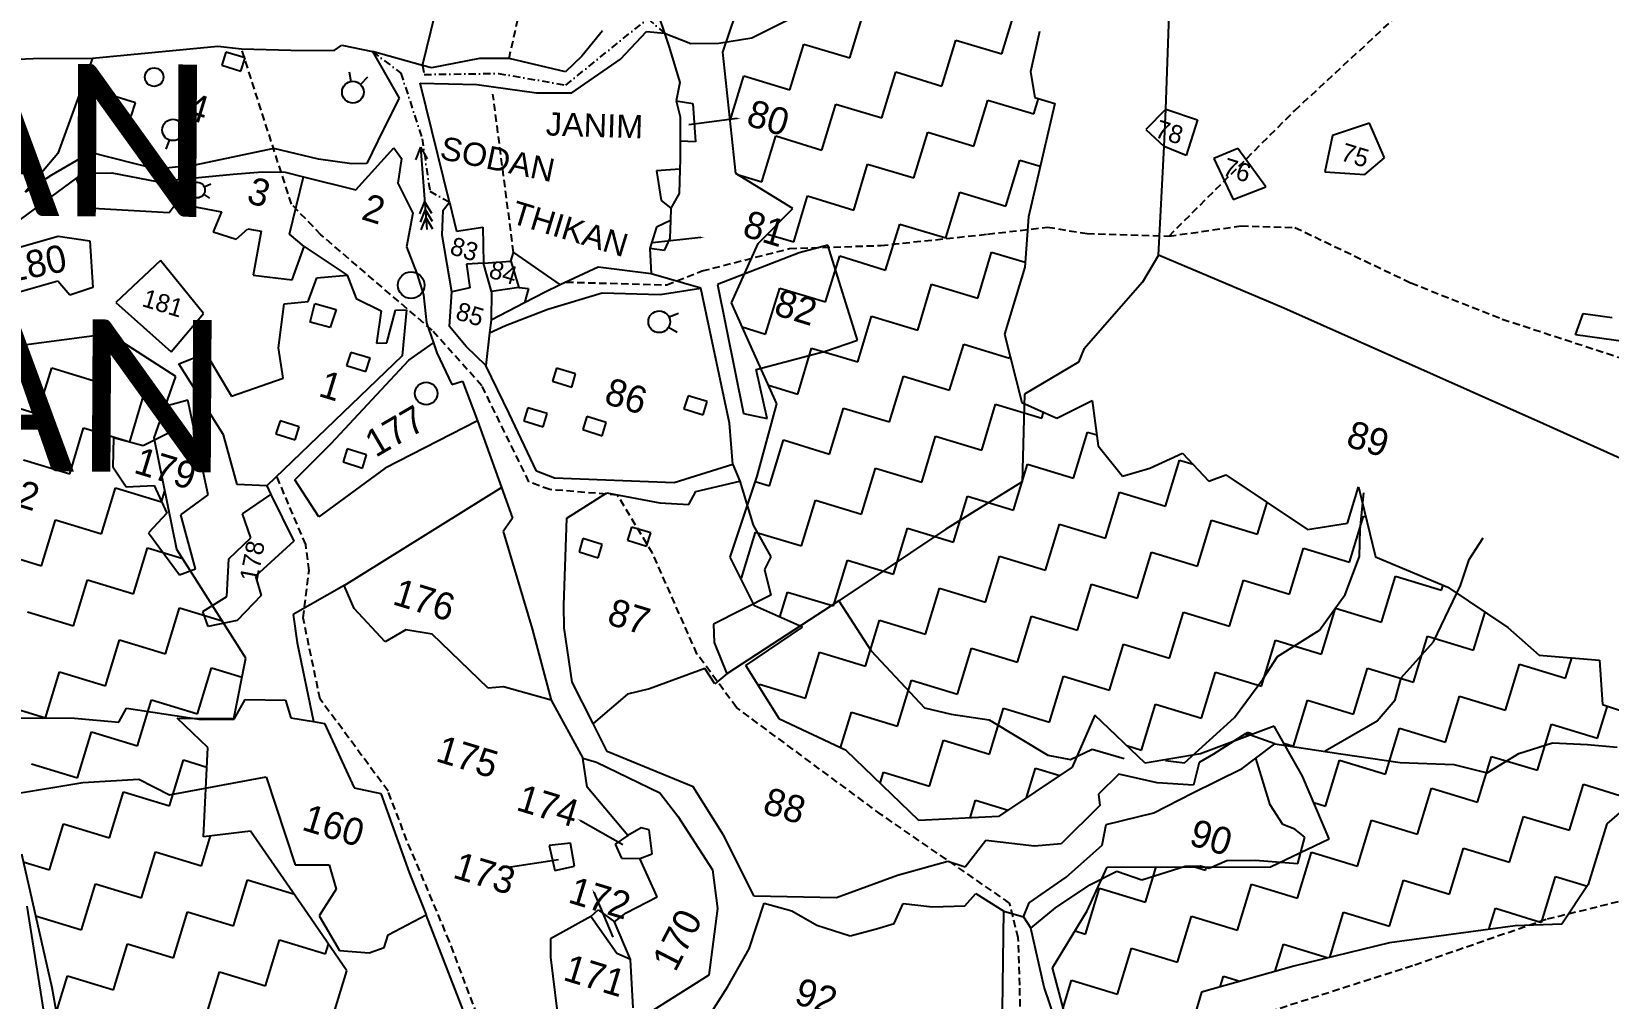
# Model space of a CAD drawing. Header units: feet. Extents: x 317639 to 322582, y 1862034 to 1866031.
# Drawn here: x 319497 to 320575, y 1863501 to 1864161 of the extents above; entities that cross this region are included whole.
import ezdxf

# ---------------------------------------------------------------- set-up
doc = ezdxf.new("R2010")
doc.units = ezdxf.units.FT
doc.header["$MEASUREMENT"] = 0
doc.linetypes.add('DASHDOT', pattern=[1, 0.5, -0.25, 0, -0.25])
doc.linetypes.add('DASHED', pattern=[0.75, 0.5, -0.25])
for name, color, linetype in [('LINE_FOOTPATH', 1, 'DASHED'), ('LINE_WATER', 4, 'Continuous'), ('OFF', 1, 'Continuous'), ('OTHERS', 1, 'Continuous'), ('POLY_HATCH', 12, 'Continuous'), ('POLY_PARCEL', 6, 'Continuous'), ('POLY_WATER', 4, 'Continuous'), ('SYM_WELL', 1, 'Continuous'), ('TEXT_MAPOUT', 7, 'Continuous'), ('TEXT_PARCEL', 7, 'Continuous'), ('V_BOUND_LINE', 7, 'Continuous'), ('V_BOUND_STREAM_LINE', 7, 'DASHDOT'), ('VILLAGE NAME', 100, 'Continuous')]:
    doc.layers.add(name, color=color, linetype=linetype)
doc.styles.add('MtXpl_Calibri', font='calibri.ttf')
doc.styles.get("Standard").update_dxf_attribs({"font": 'arial.ttf'})
doc.styles.add('TEXT_MAP', font='', dxfattribs={"height": 1.8})
doc.styles.get('TEXT_MAP').set_extended_font_data('Kruti Dev 050')

msp = doc.modelspace()

# ---------------------------------------------------------------- linework, layer by layer
for p, q in [((319762.9, 1864082.1), (319759.5, 1864073.6)), ((319762.9, 1864082.1), (319767.5, 1864074.2)), ((319762.9, 1864082.1), (319767.2, 1864026)), ((319765.7, 1864045), (319762.3, 1864036.5)), ((319765.7, 1864045), (319770.3, 1864037.1)), ((319766.1, 1864039.5), (319762.7, 1864031)), ((319766.5, 1864034.1), (319763.1, 1864025.7)), ((319766.1, 1864039.5), (319770.8, 1864031.6)), ((319766.5, 1864034.1), (319771.2, 1864026.3))]:
    msp.add_line(p, q)
for points in [[(319979.2, 1864101.7), (319946.2, 1864097.5)], [(319954.4, 1864020.4), (319921.3, 1864016.9)], [(319872.1, 1863622.1), (319901.1, 1863605.8)], [(319824.3, 1863590.5), (319857.2, 1863595.6)], [(319881.3, 1863573.1), (319894.2, 1863542.5)]]:
    msp.add_lwpolyline(points)
for points in [[(319979.1, 1864102.1), (319981.6, 1864102), (319979.2, 1864101.3)], [(319954.3, 1864020.8), (319956.9, 1864020.7), (319954.4, 1864020)], [(319871.9, 1863621.8), (319870, 1863623.4), (319872.3, 1863622.5)], [(319824.4, 1863590.1), (319821.9, 1863590.2), (319824.3, 1863590.9)], [(319880.9, 1863572.9), (319880.3, 1863575.4), (319881.6, 1863573.2)]]:
    msp.add_solid(points)
at = {"layer": 'LINE_FOOTPATH', "ltscale": 10}
for p, q in [((319823.4, 1864142.6), (319833.4, 1864187.3)), ((320360.3, 1864107.3), (320439.5, 1864180.6)), ((319674.7, 1864043.2), (319640.6, 1864149.3)), ((319826.5, 1864010.2), (319812.4, 1864118.3)), ((320274.3, 1864021.4), (320360.3, 1864107.3)), ((319694.9, 1864022.3), (319674.7, 1864043.2)), ((319770.8, 1863957.1), (319694.9, 1864022.3)), ((320077.4, 1864015), (320150.3, 1864022.7)), ((320150.3, 1864022.7), (320191.3, 1864027.5)), ((320191.3, 1864027.5), (320218.3, 1864023.1)), ((320218.3, 1864023.1), (320274.3, 1864021.4)), ((320274.3, 1864021.4), (320323.5, 1864028.3)), ((320323.5, 1864028.3), (320360.3, 1864027.3)), ((320360.3, 1864027.3), (320439.6, 1863989.4)), ((319955.4, 1863997.6), (320015.1, 1864012.9)), ((320015.1, 1864012.9), (320077.4, 1864015)), ((319931.1, 1863988), (319955.4, 1863997.6)), ((319862.5, 1863990), (319931.1, 1863988)), ((320439.6, 1863989.4), (320502, 1863964.7)), ((320502, 1863964.7), (320587.1, 1863936.8)), ((319804.9, 1863919.1), (319770.8, 1863957.1)), ((319837, 1863853.6), (319804.9, 1863919.1)), ((319684.5, 1863810.7), (319664.7, 1863857.2)), ((319851.2, 1863848.2), (319837, 1863853.6)), ((319897.5, 1863844.5), (319851.2, 1863848.2)), ((319921.4, 1863804.7), (319897.5, 1863844.5)), ((319686.8, 1863792.9), (319684.5, 1863810.7)), ((319951.8, 1863736), (319921.4, 1863804.7)), ((319682.7, 1863760.6), (319686.8, 1863792.9)), ((319694.3, 1863705.1), (319682.7, 1863760.6)), ((319978.7, 1863699.4), (319951.8, 1863736)), ((319740.7, 1863642.3), (319694.3, 1863705.1)), ((320077.8, 1863626.1), (319978.7, 1863699.4)), ((319753.6, 1863608.6), (319740.7, 1863642.3)), ((320165.4, 1863565.8), (320077.8, 1863626.1)), ((319782.7, 1863539.5), (319753.6, 1863608.6)), ((320719.5, 1863600.6), (320531.9, 1863554.5)), ((320171.3, 1863541.9), (320165.4, 1863565.8)), ((320531.9, 1863554.5), (320440.7, 1863522.9)), ((319809.4, 1863468.7), (319782.7, 1863539.5)), ((320172.3, 1863509.6), (320171.3, 1863541.9)), ((320440.7, 1863522.9), (320344.5, 1863492)), ((320174.6, 1863420.1), (320172.3, 1863509.6))]:
    msp.add_line(p, q, dxfattribs=at)
at = {"layer": 'LINE_WATER'}
for p, q in [((320405, 1863821.1), (320407.5, 1863846.1)), ((320404.5, 1863802.6), (320405, 1863821.1)), ((320479.3, 1863800.4), (320489, 1863815.3)), ((320394.6, 1863776.6), (320404.5, 1863802.6)), ((320473.5, 1863782.7), (320479.3, 1863800.4)), ((320455.1, 1863744.3), (320473.5, 1863782.7)), ((320048.6, 1863772.2), (320070.7, 1863738)), ((320377.2, 1863752.1), (320394.6, 1863776.6)), ((320348.4, 1863734.3), (320377.2, 1863752.1)), ((320432.9, 1863719.7), (320455.1, 1863744.3)), ((320070.7, 1863738), (320107.3, 1863699.1)), ((320338.5, 1863718.7), (320348.4, 1863734.3)), ((320319, 1863692.5), (320338.5, 1863718.7)), ((320428.7, 1863704.7), (320432.9, 1863719.7)), ((320107.3, 1863699.1), (320125.4, 1863694.7)), ((320416.4, 1863690.2), (320428.7, 1863704.7)), ((320125.4, 1863694.7), (320151.5, 1863690.9)), ((320151.5, 1863690.9), (320191.5, 1863666.7)), ((320284.9, 1863661.6), (320319, 1863692.5)), ((320380.9, 1863669.7), (320416.4, 1863690.2)), ((320191.5, 1863666.7), (320207, 1863663.9)), ((320207, 1863663.9), (320221.8, 1863670.8)), ((320221.8, 1863670.8), (320243.7, 1863664.6)), ((320271.9, 1863663.2), (320284.9, 1863661.6))]:
    msp.add_line(p, q, dxfattribs=at)
at = {"layer": 'OFF'}
msp.add_line((319764.3, 1864138), (319730.1, 1864147.4), dxfattribs=at)
at = {"layer": 'OFF', "ltscale": 10}
msp.add_line((319976.3, 1863865.3), (319981, 1863853.9), dxfattribs=at)
at = {"layer": 'OTHERS'}
for p, q in [((319629.8, 1864147.1), (319627.1, 1864138.1)), ((319627.1, 1864138.1), (319640.2, 1864134)), ((319643, 1864143.1), (319629.8, 1864147.1)), ((319640.2, 1864134), (319643, 1864143.1)), ((319554.9, 1864116.6), (319552.2, 1864107.6)), ((319568.1, 1864112.5), (319554.9, 1864116.6)), ((319552.2, 1864107.6), (319565.3, 1864103.4)), ((319565.3, 1864103.4), (319568.1, 1864112.5)), ((319715.2, 1863941.9), (319712.4, 1863933)), ((319712.4, 1863933), (319725.6, 1863928.8)), ((319728.4, 1863937.9), (319715.2, 1863941.9)), ((319725.6, 1863928.8), (319728.4, 1863937.9)), ((319855.7, 1863931.2), (319853, 1863922.3)), ((319853, 1863922.3), (319866.2, 1863918.1)), ((319868.9, 1863927.2), (319855.7, 1863931.2)), ((319866.2, 1863918.1), (319868.9, 1863927.2)), ((319945.7, 1863912.3), (319942.9, 1863903.4)), ((319958.8, 1863908.3), (319945.7, 1863912.3)), ((319836.3, 1863904.1), (319833.6, 1863895.1)), ((319849.5, 1863900.1), (319836.3, 1863904.1)), ((319846.7, 1863891), (319849.5, 1863900.1)), ((319942.9, 1863903.4), (319956.1, 1863899.2)), ((319956.1, 1863899.2), (319958.8, 1863908.3)), ((319666.9, 1863895.2), (319664.1, 1863886.3)), ((319680.1, 1863891.2), (319666.9, 1863895.2)), ((319677.3, 1863882.1), (319680.1, 1863891.2)), ((319833.6, 1863895.1), (319846.7, 1863891)), ((319876.5, 1863898.1), (319873.8, 1863889.2)), ((319873.8, 1863889.2), (319886.9, 1863885)), ((319889.7, 1863894.1), (319876.5, 1863898.1)), ((319886.9, 1863885), (319889.7, 1863894.1)), ((319664.1, 1863886.3), (319677.3, 1863882.1)), ((319712.9, 1863876), (319710.1, 1863867.1)), ((319726.1, 1863872), (319712.9, 1863876)), ((319723.3, 1863862.9), (319726.1, 1863872)), ((319710.1, 1863867.1), (319723.3, 1863862.9)), ((319873.9, 1863814.8), (319871.2, 1863805.8)), ((319887.1, 1863810.7), (319873.9, 1863814.8)), ((319907, 1863822.6), (319904.3, 1863813.7)), ((319904.3, 1863813.7), (319917.4, 1863809.5)), ((319920.2, 1863818.6), (319907, 1863822.6)), ((319917.4, 1863809.5), (319920.2, 1863818.6)), ((319871.2, 1863805.8), (319884.3, 1863801.6)), ((319884.3, 1863801.6), (319887.1, 1863810.7))]:
    msp.add_line(p, q, dxfattribs=at)
at = {"layer": 'POLY_HATCH'}
for p, q in [((319969.4, 1864147.1), (319982.9, 1864186.9)), ((320185.8, 1864161.2), (320179.6, 1864133.5)), ((319978.3, 1864064.1), (319969.4, 1864147.1)), ((320179.6, 1864133.5), (320182.7, 1864116.1)), ((320182.7, 1864116.1), (320196.2, 1864112)), ((320196.2, 1864112), (320178.3, 1864034.6)), ((320017.3, 1864040.3), (319978.3, 1864064.1)), ((319993.6, 1864016.3), (320017.3, 1864040.3)), ((320178.3, 1864034.6), (320175.7, 1864000.2)), ((319975.3, 1863975.8), (319993.6, 1864016.3)), ((320175.7, 1864000.2), (320161.8, 1863954.5)), ((319987.7, 1863948.2), (319975.3, 1863975.8)), ((319550.4, 1863954.7), (319453.6, 1863941.7)), ((319595.7, 1863925.4), (319550.4, 1863954.7)), ((320161.8, 1863954.5), (320173.7, 1863907.7)), ((320006.4, 1863906.8), (319987.7, 1863948.2)), ((319581, 1863883.5), (319595.7, 1863925.4)), ((319992.8, 1863857.4), (320006.4, 1863906.8)), ((320173.7, 1863907.7), (320197.7, 1863897)), ((320197.7, 1863897), (320221.8, 1863909)), ((320221.8, 1863909), (320226, 1863878.2)), ((319596.5, 1863807.3), (319581, 1863883.5)), ((320226, 1863878.2), (320242.4, 1863857.3)), ((320261.2, 1863862.9), (320283.6, 1863873.1)), ((320283.6, 1863873.1), (320301.6, 1863854)), ((319974.4, 1863802), (319992.8, 1863857.4)), ((320242.4, 1863857.3), (320261.2, 1863862.9)), ((320301.6, 1863854), (320313.2, 1863858.4)), ((320313.2, 1863858.4), (320368.8, 1863821)), ((320396.2, 1863825.2), (320403.8, 1863850.1)), ((320403.8, 1863850.1), (320415.4, 1863802.3)), ((320368.8, 1863821), (320396.2, 1863825.2)), ((319643.5, 1863733), (319596.5, 1863807.3)), ((319991.1, 1863768.7), (319974.4, 1863802)), ((320415.4, 1863802.3), (320464.7, 1863781.6)), ((320464.7, 1863781.6), (320505.8, 1863754.1)), ((320023.9, 1863754.2), (319991.1, 1863768.7)), ((319985.2, 1863728.1), (320023.9, 1863754.2)), ((320505.8, 1863754.1), (320527.3, 1863735.1)), ((319635.3, 1863691.8), (319643.5, 1863733)), ((320008.2, 1863691.3), (319985.2, 1863728.1)), ((320527.3, 1863735.1), (320568.3, 1863731.7)), ((320568.3, 1863731.7), (320570.4, 1863701.5)), ((320570.4, 1863701.5), (320603.4, 1863690.4)), ((319617.7, 1863672.1), (319596.7, 1863692)), ((319596.7, 1863692), (319635.3, 1863691.8)), ((320053.8, 1863670), (320008.2, 1863691.3)), ((320223.5, 1863694.2), (320208.2, 1863658.7)), ((320258.1, 1863661.3), (320223.5, 1863694.2)), ((320346.2, 1863686.5), (320295.8, 1863667.7)), ((320365.5, 1863652.4), (320346.2, 1863686.5)), ((319614.6, 1863611.1), (319617.7, 1863672.1)), ((320103.3, 1863622.2), (320053.8, 1863670)), ((320295.8, 1863667.7), (320258.1, 1863661.3)), ((320208.2, 1863658.7), (320157.7, 1863625)), ((320383.8, 1863609.6), (320365.5, 1863652.4)), ((320605.8, 1863648), (320573.4, 1863620)), ((320157.7, 1863625), (320103.3, 1863622.2)), ((320573.4, 1863620), (320560.7, 1863578.4)), ((319646.7, 1863614.9), (319614.6, 1863611.1)), ((319685.7, 1863558.6), (319646.7, 1863614.9)), ((320343.7, 1863590.6), (320383.8, 1863609.6)), ((319490.3, 1863599.4), (319510.9, 1863508.1)), ((320218.4, 1863560.4), (320232, 1863590.4)), ((320232, 1863590.4), (320343.7, 1863590.6)), ((320560.7, 1863578.4), (320542.7, 1863551.3)), ((319712.5, 1863519.5), (319685.7, 1863558.6)), ((320194.7, 1863521.5), (320218.4, 1863560.4)), ((320510.9, 1863550.2), (320425, 1863538.5)), ((320542.7, 1863551.3), (320510.9, 1863550.2)), ((320425, 1863538.5), (320359.5, 1863522.7)), ((320359.5, 1863522.7), (320296.6, 1863505)), ((319698.5, 1863473.5), (319712.5, 1863519.5)), ((320207.2, 1863474.5), (320194.7, 1863521.5)), ((319510.9, 1863508.1), (319526, 1863424.2)), ((320296.6, 1863505), (320292.4, 1863491.1))]:
    msp.add_line(p, q, dxfattribs=at)
at = {"layer": 'POLY_HATCH', "linetype": 'Continuous'}
for p, q in [((320056.2, 1864143.1), (320065.7, 1864174.5)), ((320160, 1864145.8), (320169.6, 1864177.2)), ((320015.2, 1864121.2), (320024.7, 1864152.6)), ((320024.7, 1864152.6), (320056.2, 1864143.1)), ((320119, 1864123.9), (320128.6, 1864155.3)), ((320128.6, 1864155.3), (320160, 1864145.8)), ((319974.4, 1864100.3), (319983.7, 1864130.8)), ((319983.7, 1864130.8), (320015.2, 1864121.2)), ((320078, 1864102.1), (320087.6, 1864133.5)), ((320087.6, 1864133.5), (320119, 1864123.9)), ((320181.9, 1864104.8), (320185.1, 1864115.3)), ((320037, 1864080.2), (320046.6, 1864111.6)), ((320046.6, 1864111.6), (320078, 1864102.1)), ((320140.9, 1864082.9), (320150.4, 1864114.3)), ((320150.4, 1864114.3), (320181.9, 1864104.8)), ((319996, 1864058.4), (320005.6, 1864089.8)), ((320005.6, 1864089.8), (320037, 1864080.2)), ((320099.9, 1864061.1), (320109.4, 1864092.5)), ((320109.4, 1864092.5), (320140.9, 1864082.9)), ((320162.7, 1864041.9), (320172.3, 1864073.3)), ((320172.3, 1864073.3), (320186.3, 1864069.1)), ((319979.4, 1864063.4), (319996, 1864058.4)), ((320058.9, 1864039.2), (320068.4, 1864070.6)), ((320068.4, 1864070.6), (320099.9, 1864061.1)), ((320121.7, 1864020.1), (320131.3, 1864051.5)), ((320131.3, 1864051.5), (320162.7, 1864041.9)), ((320017.9, 1864017.4), (320027.4, 1864048.8)), ((320027.4, 1864048.8), (320058.9, 1864039.2)), ((320080.7, 1863998.2), (320090.3, 1864029.6)), ((320090.3, 1864029.6), (320121.7, 1864020.1)), ((320000, 1864022.8), (320017.9, 1864017.4)), ((320039.7, 1863976.4), (320049.3, 1864007.8)), ((320049.3, 1864007.8), (320080.7, 1863998.2)), ((320143.6, 1863979.1), (320153.1, 1864010.5)), ((320153.1, 1864010.5), (320176, 1864003.5)), ((319998.7, 1863954.5), (320008.3, 1863985.9)), ((320008.3, 1863985.9), (320039.7, 1863976.4)), ((320102.6, 1863957.2), (320112.1, 1863988.6)), ((320112.1, 1863988.6), (320143.6, 1863979.1)), ((320061.6, 1863935.4), (320071.1, 1863966.8)), ((320071.1, 1863966.8), (320102.6, 1863957.2)), ((319982.6, 1863959.4), (319998.7, 1863954.5)), ((319542.3, 1863921.9), (319551.9, 1863953.3)), ((319551.9, 1863953.3), (319553.3, 1863952.8)), ((320020.6, 1863913.5), (320030.1, 1863944.9)), ((320030.1, 1863944.9), (320061.6, 1863935.4)), ((320124.4, 1863916.2), (320134, 1863947.6)), ((320134, 1863947.6), (320165.4, 1863938.1)), ((320165.4, 1863938.1), (320165.7, 1863939.1)), ((319501.3, 1863900), (319510.9, 1863931.4)), ((319510.9, 1863931.4), (319542.3, 1863921.9)), ((320083.4, 1863894.4), (320093, 1863925.8)), ((320093, 1863925.8), (320124.4, 1863916.2)), ((319564.2, 1863880.9), (319573.7, 1863912.3)), ((319573.7, 1863912.3), (319589.4, 1863907.5)), ((320000.6, 1863919.6), (320020.6, 1863913.5)), ((319469.9, 1863909.6), (319501.3, 1863900)), ((320042.4, 1863872.5), (320052, 1863903.9)), ((320052, 1863903.9), (320083.4, 1863894.4)), ((320146.3, 1863875.2), (320155.8, 1863906.6)), ((320155.8, 1863906.6), (320187.3, 1863897.1)), ((320187.3, 1863897.1), (320188.5, 1863901.1)), ((319523.2, 1863859), (319532.7, 1863890.4)), ((319532.7, 1863890.4), (319564.2, 1863880.9)), ((320001.4, 1863850.7), (320011, 1863882.1)), ((320011, 1863882.1), (320042.4, 1863872.5)), ((320105.3, 1863853.4), (320114.8, 1863884.8)), ((320114.8, 1863884.8), (320146.3, 1863875.2)), ((320209.1, 1863856.1), (320218.7, 1863887.5)), ((320218.7, 1863887.5), (320225, 1863885.6)), ((319491.7, 1863868.6), (319523.2, 1863859)), ((320272, 1863836.9), (320281.5, 1863868.3)), ((320281.5, 1863868.3), (320290.7, 1863865.5)), ((320064.3, 1863831.5), (320073.8, 1863862.9)), ((320073.8, 1863862.9), (320105.3, 1863853.4)), ((320168.1, 1863834.2), (320177.7, 1863865.6)), ((320177.7, 1863865.6), (320209.1, 1863856.1)), ((319545, 1863818), (319554.6, 1863849.4)), ((319554.6, 1863849.4), (319586, 1863839.9)), ((319586, 1863839.9), (319588.3, 1863847.4)), ((319991.5, 1863853.7), (320001.4, 1863850.7)), ((320231, 1863815.1), (320240.5, 1863846.5)), ((320240.5, 1863846.5), (320272, 1863836.9)), ((320023.3, 1863809.7), (320032.8, 1863841.1)), ((320032.8, 1863841.1), (320064.3, 1863831.5)), ((320127.1, 1863812.4), (320136.7, 1863843.8)), ((320136.7, 1863843.8), (320168.1, 1863834.2)), ((320334.8, 1863817.8), (320341.4, 1863839.4)), ((319504, 1863796.2), (319513.6, 1863827.6)), ((319513.6, 1863827.6), (319545, 1863818)), ((320190, 1863793.2), (320199.5, 1863824.6)), ((320199.5, 1863824.6), (320231, 1863815.1)), ((320293.8, 1863795.9), (320303.4, 1863827.3)), ((320303.4, 1863827.3), (320334.8, 1863817.8)), ((320397.7, 1863798.6), (320407.2, 1863830)), ((320407.2, 1863830), (320408.8, 1863829.6)), ((319982.3, 1863787.8), (319991.8, 1863819.2)), ((319991.8, 1863819.2), (320023.3, 1863809.7)), ((320086.1, 1863790.5), (320095.7, 1863821.9)), ((320095.7, 1863821.9), (320127.1, 1863812.4)), ((319472.6, 1863805.7), (319504, 1863796.2)), ((319566.9, 1863777), (319576.4, 1863808.4)), ((319576.4, 1863808.4), (319600.4, 1863801.1)), ((320149, 1863771.4), (320158.5, 1863802.8)), ((320158.5, 1863802.8), (320190, 1863793.2)), ((320252.8, 1863774.1), (320262.4, 1863805.5)), ((320262.4, 1863805.5), (320293.8, 1863795.9)), ((320356.7, 1863776.8), (320366.2, 1863808.2)), ((320366.2, 1863808.2), (320397.7, 1863798.6)), ((320045.1, 1863768.7), (320054.7, 1863800.1)), ((320054.7, 1863800.1), (320086.1, 1863790.5)), ((319525.9, 1863755.2), (319535.4, 1863786.6)), ((319535.4, 1863786.6), (319566.9, 1863777)), ((319981.4, 1863788.1), (319982.3, 1863787.8)), ((320211.8, 1863752.2), (320221.4, 1863783.6)), ((320221.4, 1863783.6), (320252.8, 1863774.1)), ((320315.7, 1863754.9), (320325.2, 1863786.3)), ((320325.2, 1863786.3), (320356.7, 1863776.8)), ((320419.5, 1863757.6), (320429.1, 1863789)), ((320429.1, 1863789), (320460.5, 1863779.5)), ((320460.5, 1863779.5), (320461.6, 1863782.9)), ((320008.5, 1863761), (320013.7, 1863778.2)), ((320013.7, 1863778.2), (320045.1, 1863768.7)), ((320108, 1863749.5), (320117.5, 1863780.9)), ((320117.5, 1863780.9), (320149, 1863771.4)), ((319494.4, 1863764.7), (319525.9, 1863755.2)), ((319588.7, 1863736), (319598.3, 1863767.4)), ((319598.3, 1863767.4), (319627.3, 1863758.6)), ((320170.8, 1863730.4), (320180.4, 1863761.8)), ((320180.4, 1863761.8), (320211.8, 1863752.2)), ((320274.7, 1863733.1), (320284.2, 1863764.5)), ((320284.2, 1863764.5), (320315.7, 1863754.9)), ((320378.5, 1863735.8), (320388.1, 1863767.2)), ((320388.1, 1863767.2), (320419.5, 1863757.6)), ((320482.4, 1863738.5), (320490.3, 1863764.5)), ((320067, 1863727.7), (320076.5, 1863759.1)), ((320076.5, 1863759.1), (320108, 1863749.5)), ((319547.7, 1863714.2), (319557.3, 1863745.6)), ((319557.3, 1863745.6), (319588.7, 1863736)), ((320129.8, 1863708.5), (320139.4, 1863739.9)), ((320139.4, 1863739.9), (320170.8, 1863730.4)), ((320233.7, 1863711.2), (320243.2, 1863742.6)), ((320243.2, 1863742.6), (320274.7, 1863733.1)), ((320337.5, 1863713.9), (320347.1, 1863745.3)), ((320347.1, 1863745.3), (320378.5, 1863735.8)), ((320441.4, 1863716.6), (320450.9, 1863748)), ((320450.9, 1863748), (320482.4, 1863738.5)), ((320026, 1863705.8), (320035.5, 1863737.2)), ((320035.5, 1863737.2), (320067, 1863727.7)), ((320504.2, 1863697.5), (320513.8, 1863728.9)), ((320513.8, 1863728.9), (320545.2, 1863719.3)), ((320545.2, 1863719.3), (320549.5, 1863733.3)), ((319506.7, 1863692.3), (319516.3, 1863723.7)), ((319516.3, 1863723.7), (319547.7, 1863714.2)), ((319610.6, 1863695), (319620.1, 1863726.4)), ((319620.1, 1863726.4), (319641, 1863720.1)), ((320088.8, 1863686.7), (320098.4, 1863718.1)), ((320098.4, 1863718.1), (320129.8, 1863708.5)), ((320192.7, 1863689.4), (320202.2, 1863720.8)), ((320202.2, 1863720.8), (320233.7, 1863711.2)), ((320296.5, 1863692.1), (320306.1, 1863723.5)), ((320306.1, 1863723.5), (320337.5, 1863713.9)), ((320400.4, 1863694.8), (320409.9, 1863726.2)), ((320409.9, 1863726.2), (320441.4, 1863716.6)), ((319994.1, 1863713.9), (319994.5, 1863715.4)), ((319994.5, 1863715.4), (320026, 1863705.8)), ((320463.2, 1863675.6), (320472.8, 1863707)), ((320472.8, 1863707), (320504.2, 1863697.5)), ((319475.3, 1863701.9), (319506.7, 1863692.3)), ((319569.6, 1863673.2), (319579.1, 1863704.6)), ((319579.1, 1863704.6), (319610.6, 1863695)), ((320049.9, 1863671.8), (320057.4, 1863696.2)), ((320057.4, 1863696.2), (320088.8, 1863686.7)), ((320151.7, 1863667.5), (320161.2, 1863698.9)), ((320161.2, 1863698.9), (320192.7, 1863689.4)), ((320255.5, 1863670.2), (320265.1, 1863701.6)), ((320265.1, 1863701.6), (320296.5, 1863692.1)), ((320359.4, 1863672.9), (320368.9, 1863704.3)), ((320368.9, 1863704.3), (320400.4, 1863694.8)), ((320567.1, 1863678.3), (320573.8, 1863700.4)), ((320422.2, 1863653.8), (320431.8, 1863685.2)), ((320431.8, 1863685.2), (320463.2, 1863675.6)), ((320526.1, 1863656.5), (320535.6, 1863687.9)), ((320535.6, 1863687.9), (320567.1, 1863678.3)), ((319528.6, 1863651.3), (319538.1, 1863682.7)), ((319538.1, 1863682.7), (319569.6, 1863673.2)), ((320110.7, 1863645.7), (320120.2, 1863677.1)), ((320120.2, 1863677.1), (320151.7, 1863667.5)), ((320327, 1863679.3), (320327.9, 1863682.5)), ((320327.9, 1863682.5), (320332.1, 1863681.2)), ((320352.7, 1863674.9), (320359.4, 1863672.9)), ((319591.4, 1863632.2), (319601, 1863663.6)), ((319601, 1863663.6), (319617, 1863658.7)), ((320245.5, 1863673.3), (320255.5, 1863670.2)), ((320381.2, 1863631.9), (320390.8, 1863663.3)), ((320390.8, 1863663.3), (320422.2, 1863653.8)), ((320485.1, 1863634.6), (320494.6, 1863666)), ((320494.6, 1863666), (320526.1, 1863656.5)), ((319497.1, 1863660.9), (319528.6, 1863651.3)), ((320076.9, 1863647.7), (320079.2, 1863655.2)), ((320079.2, 1863655.2), (320110.7, 1863645.7)), ((320177, 1863637.8), (320183.1, 1863657.9)), ((320183.1, 1863657.9), (320199.6, 1863652.9)), ((319550.4, 1863610.3), (319560, 1863641.7)), ((319560, 1863641.7), (319591.4, 1863632.2)), ((320444.1, 1863612.8), (320453.6, 1863644.2)), ((320453.6, 1863644.2), (320485.1, 1863634.6)), ((320547.9, 1863615.5), (320557.5, 1863646.9)), ((320557.5, 1863646.9), (320588.9, 1863637.3)), ((320138.4, 1863624), (320142.1, 1863636.1)), ((320142.1, 1863636.1), (320164.3, 1863629.3)), ((320373.2, 1863634.4), (320381.2, 1863631.9)), ((319509.4, 1863588.5), (319519, 1863619.9)), ((319519, 1863619.9), (319550.4, 1863610.3)), ((320403.1, 1863590.9), (320412.6, 1863622.3)), ((320412.6, 1863622.3), (320444.1, 1863612.8)), ((320506.9, 1863593.6), (320516.5, 1863625)), ((320516.5, 1863625), (320547.9, 1863615.5)), ((319613.3, 1863591.2), (319619.5, 1863611.7)), ((319572.3, 1863569.3), (319581.8, 1863600.7)), ((319581.8, 1863600.7), (319613.3, 1863591.2)), ((320362.1, 1863569.1), (320371.6, 1863600.5)), ((320371.6, 1863600.5), (320403.1, 1863590.9)), ((320465.9, 1863571.8), (320475.5, 1863603.2)), ((320475.5, 1863603.2), (320506.9, 1863593.6)), ((319491.5, 1863593.9), (319509.4, 1863588.5)), ((320258.2, 1863566.4), (320265.6, 1863590.5)), ((320291.7, 1863590.5), (320299.2, 1863588.2)), ((320299.2, 1863588.2), (320299.9, 1863590.5)), ((319531.3, 1863547.5), (319540.8, 1863578.9)), ((319540.8, 1863578.9), (319572.3, 1863569.3)), ((319635.1, 1863550.2), (319644.7, 1863581.6)), ((319644.7, 1863581.6), (319676.1, 1863572)), ((320321.1, 1863547.2), (320330.6, 1863578.6)), ((320330.6, 1863578.6), (320362.1, 1863569.1)), ((320424.9, 1863549.9), (320434.5, 1863581.3)), ((320434.5, 1863581.3), (320465.9, 1863571.8)), ((320528.8, 1863552.6), (320538.3, 1863584)), ((320538.3, 1863584), (320560.1, 1863577.4)), ((319676.1, 1863572), (319676.2, 1863572.3)), ((320217.2, 1863544.5), (320226.8, 1863575.9)), ((320226.8, 1863575.9), (320258.2, 1863566.4)), ((319499.8, 1863557), (319531.3, 1863547.5)), ((319499.8, 1863557), (319499.8, 1863557)), ((319594.1, 1863528.3), (319603.7, 1863559.7)), ((319603.7, 1863559.7), (319635.1, 1863550.2)), ((320280.1, 1863525.4), (320289.6, 1863556.8)), ((320289.6, 1863556.8), (320321.1, 1863547.2)), ((320384.1, 1863528.6), (320393.5, 1863559.5)), ((320393.5, 1863559.5), (320424.9, 1863549.9)), ((320492.9, 1863547.7), (320497.3, 1863562.2)), ((320497.3, 1863562.2), (320528.8, 1863552.6)), ((320210.1, 1863546.7), (320217.2, 1863544.5)), ((319553.1, 1863506.5), (319562.7, 1863537.9)), ((319562.7, 1863537.9), (319594.1, 1863528.3)), ((319657, 1863509.2), (319666.5, 1863540.6)), ((319666.5, 1863540.6), (319698, 1863531)), ((319698, 1863531), (319700, 1863537.7)), ((320239.1, 1863503.5), (320248.6, 1863534.9)), ((320248.6, 1863534.9), (320280.1, 1863525.4)), ((320346.9, 1863519.2), (320352.5, 1863537.6)), ((320352.5, 1863537.6), (320383, 1863528.4)), ((319514, 1863490.7), (319521.7, 1863516)), ((319521.7, 1863516), (319553.1, 1863506.5)), ((319616, 1863487.3), (319625.5, 1863518.7)), ((319625.5, 1863518.7), (319657, 1863509.2)), ((320201.9, 1863494.3), (320207.6, 1863513.1)), ((320207.6, 1863513.1), (320239.1, 1863503.5)), ((320309.3, 1863508.6), (320311.5, 1863515.8)), ((320311.5, 1863515.8), (320322.7, 1863512.4))]:
    msp.add_line(p, q, dxfattribs=at)
at = {"layer": 'POLY_PARCEL'}
for p, q in [((320272.1, 1864108.2), (320277.3, 1864252)), ((319925.9, 1864170.7), (319929.6, 1864160)), ((319538.7, 1864143), (319515.1, 1864077.8)), ((319937.5, 1864113.7), (319948.9, 1864111.9)), ((319948.9, 1864111.9), (319950.7, 1864085.7)), ((320272.1, 1864108.2), (320258.5, 1864094.3)), ((320270.9, 1864082.6), (320272.1, 1864108.2)), ((320272.1, 1864108.2), (320293.7, 1864100.7)), ((320258.5, 1864094.3), (320270.9, 1864082.6)), ((320293.7, 1864100.7), (320285.9, 1864076.4)), ((320411.2, 1864098.6), (320386.1, 1864090)), ((320421.6, 1864074.8), (320411.2, 1864098.6)), ((319950.7, 1864085.7), (319940.4, 1864086.2)), ((320386.1, 1864090), (320380.8, 1864065.2)), ((319515.1, 1864077.8), (319492.8, 1864051.4)), ((320267, 1864008.3), (320270.9, 1864082.6)), ((320285.9, 1864076.4), (320270.9, 1864082.6)), ((320321.3, 1864081.2), (320304.9, 1864074.3)), ((320304.9, 1864074.3), (320318.1, 1864046.3)), ((320340.4, 1864055.1), (320321.3, 1864081.2)), ((320408, 1864063.5), (320421.6, 1864074.8)), ((319673.3, 1864022.7), (319682.9, 1864061.9)), ((319940.1, 1864067), (319939.6, 1864050.6)), ((320380.8, 1864065.2), (320408, 1864063.5)), ((319527.6, 1864060.7), (319535.1, 1864040.6)), ((319939.6, 1864050.6), (319934, 1864040.4)), ((320318.1, 1864046.3), (320340.4, 1864055.1)), ((319535.1, 1864040.6), (319591.1, 1864037.5)), ((319591.1, 1864037.5), (319595.9, 1864043.9)), ((319595.9, 1864043.9), (319627, 1864038)), ((319627, 1864038), (319621.3, 1864024.3)), ((319933.7, 1864032), (319933.3, 1864020)), ((319454.8, 1864004.1), (319515.4, 1864021.3)), ((319515.4, 1864021.3), (319537, 1864018.1)), ((319621.3, 1864024.3), (319637, 1864019.3)), ((319637, 1864019.3), (319644.9, 1864026.4)), ((319644.9, 1864026.4), (319654, 1864024.7)), ((319654, 1864024.7), (319648.5, 1863994.8)), ((319683.3, 1864014.3), (319673.3, 1864022.7)), ((319933.3, 1864020), (319929.4, 1864011.6)), ((319537, 1864018.1), (319539, 1863986.3)), ((319675.3, 1863991.5), (319683.3, 1864014.3)), ((319683.3, 1864014.3), (319712.7, 1863994.7)), ((319929.4, 1864011.6), (319919.5, 1864012.9)), ((320021.6, 1864010), (319965.9, 1863988.3)), ((320041.1, 1864015.1), (320021.6, 1864010)), ((320061.5, 1863950.4), (320041.1, 1864015.1)), ((320267, 1864008.3), (320256.1, 1863989.9)), ((320352.7, 1863972.2), (320267, 1864008.3)), ((319585.2, 1864004.8), (319554.8, 1863976.1)), ((319614.6, 1863968.5), (319585.2, 1864004.8)), ((319806, 1864002.9), (319794.4, 1864002.2)), ((319794.4, 1864002.2), (319796.5, 1863986)), ((319811.5, 1863983.5), (319806, 1864002.9)), ((319824.5, 1864004.2), (319830.1, 1863986.2)), ((319515.2, 1863990.6), (319488, 1863982.9)), ((319523.2, 1863981.1), (319515.2, 1863990.6)), ((319539, 1863986.3), (319523.2, 1863981.1)), ((319648.5, 1863994.8), (319675.3, 1863991.5)), ((319686.1, 1863976.7), (319692.1, 1863992.9)), ((319692.1, 1863992.9), (319712.7, 1863994.7)), ((319712.7, 1863994.7), (319718.9, 1863978.8)), ((319796.5, 1863986), (319784.2, 1863983.4)), ((319830.1, 1863986.2), (319811.5, 1863983.5)), ((319830.1, 1863986.2), (319836.7, 1863985.5)), ((319858.4, 1863988.1), (319848, 1863983.2)), ((319954.5, 1863985.8), (319920.5, 1863995.6)), ((319965.9, 1863988.3), (319983.6, 1863900.1)), ((320256.1, 1863989.9), (320216, 1863944.2)), ((319554.8, 1863976.1), (319592.6, 1863942.4)), ((319665.9, 1863945.1), (319669.7, 1863975.1)), ((319669.7, 1863975.1), (319686.1, 1863976.7)), ((319687.5, 1863962.5), (319690.8, 1863975.4)), ((319690.8, 1863975.4), (319705.3, 1863971.3)), ((319718.9, 1863978.8), (319736.1, 1863970.4)), ((319811.5, 1863983.5), (319811.1, 1863964)), ((319834, 1863975.9), (319811.1, 1863964)), ((319836.7, 1863985.5), (319834, 1863975.9)), ((319848, 1863983.2), (319834, 1863975.9)), ((319850, 1863971.5), (319887, 1863982.7)), ((319887, 1863982.7), (319926.7, 1863981.4)), ((319926.7, 1863981.4), (319954.5, 1863985.8)), ((319973.9, 1863893.7), (319954.5, 1863985.8)), ((319592.6, 1863942.4), (319614.6, 1863968.5)), ((319705.3, 1863971.3), (319701.1, 1863959)), ((319736.1, 1863970.4), (319732.9, 1863948.2)), ((319740, 1863948.4), (319745.7, 1863970.7)), ((319745.7, 1863970.7), (319753.3, 1863971.1)), ((319753.3, 1863971.1), (319750.3, 1863939.6)), ((319820.9, 1863960.3), (319850, 1863971.5)), ((320530.1, 1863893.1), (320352.7, 1863972.2)), ((320552, 1863954), (320557.3, 1863968.4)), ((320557.3, 1863968.4), (320577, 1863965.7)), ((319701.1, 1863959), (319687.5, 1863962.5)), ((319810.1, 1863955.3), (319807.5, 1863933.1)), ((319811.1, 1863964), (319810.1, 1863955.3)), ((319810.1, 1863955.3), (319820.9, 1863960.3)), ((320596.3, 1863947.9), (320552, 1863954)), ((319669.1, 1863924.4), (319665.9, 1863945.1)), ((319732.9, 1863948.2), (319740, 1863948.4)), ((319754.9, 1863936.6), (319771.8, 1863948.4)), ((320039.7, 1863942.7), (320061.5, 1863950.4)), ((320216, 1863944.2), (320212.4, 1863935.2)), ((319597.7, 1863934.2), (319616.3, 1863941.5)), ((319628.2, 1863885.6), (319597.7, 1863934.2)), ((319616.3, 1863941.5), (319633.7, 1863912)), ((319750.3, 1863939.6), (319657.9, 1863850.7)), ((319701.9, 1863879.6), (319754.9, 1863936.6)), ((319992.3, 1863930.2), (320039.7, 1863942.7)), ((320212.4, 1863935.2), (320175.5, 1863913.4)), ((319633.7, 1863912), (319669.1, 1863924.4)), ((319999.7, 1863896.7), (319992.3, 1863930.2)), ((320175.5, 1863913.4), (320173.9, 1863853.6)), ((319603.9, 1863909.4), (319589.2, 1863905.3)), ((319589.2, 1863905.3), (319593.9, 1863888.4)), ((319617.8, 1863844.7), (319603.9, 1863909.4)), ((319983.6, 1863900.1), (319999.7, 1863896.7)), ((319801.9, 1863895.3), (319738.8, 1863862.9)), ((319976.3, 1863865.3), (319973.9, 1863893.7)), ((320648, 1863840.1), (320530.1, 1863893.1)), ((319553.2, 1863883.6), (319552.6, 1863863.8)), ((319573.4, 1863878), (319553.2, 1863883.6)), ((319593.9, 1863888.4), (319573.4, 1863878)), ((319637.6, 1863851.6), (319628.2, 1863885.6)), ((319677.1, 1863854.9), (319701.9, 1863879.6)), ((319552.6, 1863863.8), (319561.7, 1863850)), ((319738.8, 1863862.9), (319693.4, 1863829.6)), ((319561.7, 1863850), (319580.9, 1863851.1)), ((319580.9, 1863851.1), (319589.5, 1863832.2)), ((319657.9, 1863850.7), (319637.6, 1863851.6)), ((319657.9, 1863850.7), (319660.7, 1863844.9)), ((319693.4, 1863829.6), (319677.1, 1863854.9)), ((319710.7, 1863782.7), (319818.3, 1863849.6)), ((319981, 1863853.9), (319990.2, 1863824)), ((320173.9, 1863853.6), (320121.7, 1863821.2)), ((319599.1, 1863831), (319617.8, 1863844.7)), ((319641.3, 1863831.6), (319660.7, 1863844.9)), ((319660.7, 1863844.9), (319676.4, 1863812.9)), ((319589.5, 1863832.2), (319577, 1863818.6)), ((319609.2, 1863794.2), (319599.1, 1863831)), ((319646.9, 1863815.2), (319641.3, 1863831.6)), ((319577, 1863818.6), (319598.3, 1863789.9)), ((319632, 1863800.9), (319646.9, 1863815.2)), ((319990.2, 1863824), (320002.2, 1863802.2)), ((320121.7, 1863821.2), (320048.6, 1863772.2)), ((319676.4, 1863812.9), (319650.1, 1863789.1)), ((319598.3, 1863789.9), (319609.2, 1863794.2)), ((319630.6, 1863775.3), (319632, 1863800.9)), ((320002.2, 1863802.2), (319997.9, 1863793.7)), ((319997.9, 1863793.7), (320002.3, 1863776)), ((319650.1, 1863789.1), (319654, 1863775.9)), ((319710.7, 1863782.7), (319675.8, 1863762.9)), ((319717.5, 1863766.9), (319710.7, 1863782.7)), ((319614.2, 1863765), (319630.6, 1863775.3)), ((319654, 1863775.9), (319637.6, 1863758.8)), ((320002.3, 1863776), (319963, 1863756.2)), ((320048.6, 1863772.2), (319972.1, 1863722.3)), ((319617.8, 1863754.8), (319614.2, 1863765)), ((319675.8, 1863762.9), (319678.6, 1863743.5)), ((319738.7, 1863744.2), (319717.5, 1863766.9)), ((319637.6, 1863758.8), (319617.8, 1863754.8)), ((319752.9, 1863752.5), (319738.7, 1863744.2)), ((319770.8, 1863749.4), (319752.9, 1863752.5)), ((319809.1, 1863712.5), (319770.8, 1863749.4)), ((319963, 1863756.2), (319963.5, 1863743.7)), ((319678.6, 1863743.5), (319689.8, 1863689.7)), ((319963.5, 1863743.7), (319972.1, 1863722.3)), ((319957.2, 1863726.1), (319919.4, 1863712.2)), ((319964.1, 1863715.5), (319957.2, 1863726.1)), ((319972.1, 1863722.3), (319964.1, 1863715.5)), ((319819.6, 1863713.4), (319809.1, 1863712.5)), ((319852.1, 1863704.3), (319819.6, 1863713.4)), ((319904.3, 1863708.4), (319880.8, 1863688.4)), ((319919.4, 1863712.2), (319904.3, 1863708.4)), ((319556.8, 1863689.3), (319562, 1863698.8)), ((319562, 1863698.8), (319613.1, 1863691.2)), ((319635.6, 1863691.3), (319643.1, 1863704.8)), ((319643.1, 1863704.8), (319670.6, 1863704.4)), ((319670.6, 1863704.4), (319674.3, 1863692.2)), ((319486.8, 1863692.3), (319526.4, 1863692.1)), ((319526.4, 1863692.1), (319556.8, 1863689.3)), ((319613.1, 1863691.2), (319635.6, 1863691.3)), ((319674.3, 1863692.2), (319689.8, 1863689.7)), ((319689.8, 1863689.7), (319697.2, 1863688.5)), ((319697.2, 1863688.5), (319717.6, 1863644.4)), ((320346.6, 1863674.6), (320391.7, 1863667.6)), ((320513.2, 1863667.9), (320536.2, 1863675.3)), ((320536.2, 1863675.3), (320560.2, 1863674.1)), ((320560.2, 1863674.1), (320580.4, 1863672.3)), ((319876.7, 1863644.9), (319873.7, 1863664.7)), ((320343.5, 1863632.8), (320333.5, 1863664.7)), ((320391.7, 1863667.6), (320432.2, 1863661.8)), ((320491.6, 1863654.7), (320513.2, 1863667.9)), ((319591.5, 1863639.7), (319657.5, 1863652.1)), ((319657.5, 1863652.1), (319677.3, 1863591.9)), ((320432.2, 1863661.8), (320468.9, 1863660.4)), ((320468.9, 1863660.4), (320491.6, 1863654.7)), ((319484.1, 1863640.1), (319532.3, 1863648.2)), ((319532.3, 1863648.2), (319570.5, 1863650.4)), ((319570.5, 1863650.4), (319591.5, 1863639.7)), ((319717.6, 1863644.4), (319735.8, 1863640.7)), ((319904.6, 1863611.9), (319876.7, 1863644.9)), ((319735.8, 1863640.7), (319755.2, 1863586.6)), ((320352, 1863619.5), (320343.5, 1863632.8)), ((319904.6, 1863611.9), (319895.9, 1863606.1)), ((319913.7, 1863617.2), (319904.6, 1863611.9)), ((319919.2, 1863615.8), (319913.7, 1863617.2)), ((319921.2, 1863599.4), (319919.2, 1863615.8)), ((320360.3, 1863616.3), (320352, 1863619.5)), ((320367.1, 1863610.8), (320360.3, 1863616.3)), ((320362.3, 1863592.9), (320367.1, 1863610.8)), ((319865.3, 1863606.7), (319850.9, 1863605.2)), ((319850.9, 1863605.2), (319854.6, 1863587.9)), ((319868.1, 1863591), (319865.3, 1863606.7)), ((319895.9, 1863606.1), (319900.2, 1863596.5)), ((319912.7, 1863596.1), (319921.2, 1863599.4)), ((319677.3, 1863591.9), (319700.6, 1863591.9)), ((319700.6, 1863591.9), (319705.2, 1863575.3)), ((319854.6, 1863587.9), (319868.1, 1863591)), ((319900.2, 1863596.5), (319912.7, 1863596.1)), ((319924.6, 1863570), (319912.7, 1863596.1)), ((320220.1, 1863578.3), (320238.6, 1863587.5)), ((320238.6, 1863587.5), (320255.8, 1863581.6)), ((320255.8, 1863581.6), (320285.4, 1863591)), ((320285.4, 1863591), (320295.7, 1863591.3)), ((320295.7, 1863591.3), (320301.8, 1863589.7)), ((320301.8, 1863589.7), (320313.7, 1863594.9)), ((320313.7, 1863594.9), (320333.1, 1863595.1)), ((320333.1, 1863595.1), (320362.3, 1863592.9)), ((319755.2, 1863586.6), (319766.8, 1863557.7)), ((320196.8, 1863562.4), (320220.1, 1863578.3)), ((319705.2, 1863575.3), (319693.7, 1863557.1)), ((319903.5, 1863559.2), (319924.6, 1863570)), ((319523.1, 1863381.9), (319494.1, 1863563.7)), ((319693.7, 1863557.1), (319707.6, 1863533.4)), ((319740.9, 1863544), (319766.8, 1863557.7)), ((319801.6, 1863468.2), (319766.8, 1863557.7)), ((319879.2, 1863556.5), (319851.7, 1863541.4)), ((319879.2, 1863556.5), (319884.3, 1863561.2)), ((319897.1, 1863531.2), (319879.2, 1863556.5)), ((319884.3, 1863561.2), (319895.4, 1863552.9)), ((319895.4, 1863552.9), (319903.5, 1863559.2)), ((320160.1, 1863460.7), (320161.4, 1863560.2)), ((320174.9, 1863556.3), (320179.8, 1863548.6)), ((320179.8, 1863548.6), (320196.8, 1863562.4)), ((319906.4, 1863527.1), (319895.4, 1863552.9)), ((320189.1, 1863508.4), (320179.8, 1863548.6)), ((319707.6, 1863533.4), (319727.9, 1863531.8)), ((319727.9, 1863531.8), (319738, 1863535.3)), ((319738, 1863535.3), (319740.9, 1863544)), ((319851.7, 1863541.4), (319851.7, 1863528.8)), ((319851.7, 1863528.8), (319857.8, 1863478.7)), ((319906.4, 1863527.1), (319897.1, 1863531.2)), ((319908.2, 1863494.1), (319906.4, 1863527.1)), ((320216.6, 1863426.3), (320189.1, 1863508.4))]:
    msp.add_line(p, q, dxfattribs=at)
at = {"layer": 'POLY_WATER'}
for p, q in [((319989.2, 1864156.8), (320014.4, 1864169.3)), ((319887.3, 1864161.7), (319873.2, 1864144.4)), ((319899.5, 1864142.2), (319917.3, 1864161.1)), ((319917.3, 1864161.1), (319929.6, 1864160)), ((319929.6, 1864160), (319947.6, 1864153)), ((319947.6, 1864153), (319966.8, 1864153.3)), ((319966.8, 1864153.3), (319989.2, 1864156.8)), ((319730.1, 1864147.4), (319748.3, 1864115.7)), ((319770.5, 1864136.4), (319764.3, 1864138)), ((319803.2, 1864142.6), (319770.5, 1864136.4)), ((319823.4, 1864142.6), (319803.2, 1864142.6)), ((319861.9, 1864133.5), (319823.4, 1864142.6)), ((319873.2, 1864144.4), (319861.9, 1864133.5)), ((319866.4, 1864119.2), (319899.5, 1864142.2)), ((319782.7, 1864044.6), (319762.7, 1864125.9)), ((319762.7, 1864125.9), (319801.3, 1864125)), ((319748.3, 1864115.7), (319737.3, 1864093.9)), ((319801.3, 1864125), (319842.1, 1864119.3)), ((319842.1, 1864119.3), (319866.4, 1864119.2)), ((319737.3, 1864093.9), (319726.2, 1864070.9)), ((319537.4, 1864078.6), (319510.7, 1864063.1)), ((319582.3, 1864067), (319537.4, 1864078.6)), ((319662.8, 1864081.2), (319608.6, 1864069.8)), ((319693.1, 1864074), (319662.8, 1864081.2)), ((319715.9, 1864070.8), (319693.1, 1864074)), ((319718.6, 1864053), (319744.7, 1864081.7)), ((319744.7, 1864081.7), (319749.8, 1864074.5)), ((319749.8, 1864074.5), (319747.3, 1864057.5)), ((319510.7, 1864063.1), (319492.8, 1864051.4)), ((319527.6, 1864060.7), (319532.5, 1864064.3)), ((319532.5, 1864064.3), (319552, 1864064.7)), ((319552, 1864064.7), (319582.7, 1864058.7)), ((319608.6, 1864069.8), (319582.3, 1864067)), ((319582.7, 1864058.7), (319634.8, 1864063.6)), ((319634.8, 1864063.6), (319654.7, 1864065.2)), ((319654.7, 1864065.2), (319670.4, 1864065.1)), ((319670.4, 1864065.1), (319682.9, 1864061.9)), ((319682.9, 1864061.9), (319718.6, 1864053)), ((319726.2, 1864070.9), (319715.9, 1864070.8)), ((319486.1, 1864030.2), (319527.6, 1864060.7)), ((319747.3, 1864057.5), (319757.7, 1864037)), ((319778.4, 1864039.2), (319782.7, 1864044.6)), ((319757.7, 1864037), (319753.4, 1864014)), ((319777.6, 1864022.1), (319778.4, 1864039.2)), ((319784.2, 1863983.4), (319777.6, 1864022.1)), ((319753.4, 1864014), (319760.4, 1863995.8)), ((319760.4, 1863995.8), (319765, 1863981.2)), ((319765, 1863981.2), (319767.1, 1863962.1)), ((319782.6, 1863959.7), (319784.2, 1863983.4)), ((319767.1, 1863962.1), (319771.8, 1863948.4)), ((319794, 1863946), (319782.6, 1863959.7)), ((319771.8, 1863948.4), (319774.1, 1863941.6)), ((319807.5, 1863933.1), (319794, 1863946)), ((319774.1, 1863941.6), (319784.2, 1863920)), ((319823.4, 1863900.1), (319807.5, 1863933.1)), ((319784.2, 1863920), (319791.6, 1863922.2)), ((319791.6, 1863922.2), (319801.9, 1863895.3)), ((319842.2, 1863860.8), (319823.4, 1863900.1)), ((319801.9, 1863895.3), (319818.3, 1863849.6)), ((319854.5, 1863856.1), (319842.2, 1863860.8)), ((319976.3, 1863865.3), (319936.2, 1863852.9)), ((319818.3, 1863849.6), (319825.8, 1863828.6)), ((319936.2, 1863852.9), (319854.5, 1863856.1)), ((319862.9, 1863828.7), (319890.1, 1863845.9)), ((319890.1, 1863845.9), (319926.4, 1863839.2)), ((319946.3, 1863838.1), (319951.1, 1863846.9)), ((319951.1, 1863846.9), (319981, 1863853.9)), ((319926.4, 1863839.2), (319946.3, 1863838.1)), ((319825.8, 1863828.6), (319819.3, 1863819.7)), ((319860.9, 1863769.3), (319862.9, 1863828.7)), ((319819.3, 1863819.7), (319839.1, 1863753.1)), ((319861.1, 1863753.7), (319860.9, 1863769.3)), ((319839.1, 1863753.1), (319852.1, 1863704.3)), ((319866.5, 1863716.6), (319861.1, 1863753.7)), ((319880.8, 1863688.4), (319866.5, 1863716.6)), ((319852.1, 1863704.3), (319873.7, 1863664.7)), ((319890.5, 1863669.2), (319880.8, 1863688.4)), ((320326.8, 1863681.5), (320304.6, 1863667.5)), ((320346.6, 1863674.6), (320326.8, 1863681.5)), ((320333.5, 1863664.7), (320346.6, 1863674.6)), ((319873.7, 1863664.7), (319883.2, 1863662.1)), ((319949.1, 1863645.2), (319890.5, 1863669.2)), ((320304.6, 1863667.5), (320295, 1863661.9)), ((320324.2, 1863657.7), (320333.5, 1863664.7)), ((319883.2, 1863662.1), (319926.3, 1863641)), ((320240.1, 1863653.8), (320226.2, 1863640.1)), ((320266.1, 1863647.9), (320240.1, 1863653.8)), ((320290, 1863640.9), (320324.2, 1863657.7)), ((320295, 1863661.9), (320291.1, 1863646.4)), ((319969.8, 1863612.2), (319949.1, 1863645.2)), ((320291.1, 1863646.4), (320266.1, 1863647.9)), ((319926.3, 1863641), (319938.8, 1863625.2)), ((320227.1, 1863632.5), (320200.7, 1863606.3)), ((320226.2, 1863640.1), (320227.1, 1863632.5)), ((320264, 1863627.4), (320290, 1863640.9)), ((319938.8, 1863625.2), (319962.5, 1863588.5)), ((320228.6, 1863605.4), (320231.4, 1863619.5)), ((320231.4, 1863619.5), (320264, 1863627.4)), ((319990.8, 1863570.4), (319969.8, 1863612.2)), ((320149.2, 1863608.5), (320135.1, 1863590.3)), ((320182.3, 1863604.6), (320149.2, 1863608.5)), ((320200.7, 1863606.3), (320182.3, 1863604.6)), ((320204, 1863583.4), (320228.6, 1863605.4)), ((319962.5, 1863588.5), (319965.8, 1863562)), ((320123.2, 1863594.2), (320088.8, 1863584.5)), ((320135.1, 1863590.3), (320123.2, 1863594.2)), ((320088.8, 1863584.5), (320047, 1863569.4)), ((320178.7, 1863566), (320204, 1863583.4)), ((319987.5, 1863534.6), (319997.8, 1863565.7)), ((320047, 1863569.4), (319990.8, 1863570.4)), ((319997.8, 1863565.7), (320016.6, 1863560.5)), ((320134.8, 1863563.9), (320142.4, 1863572.4)), ((320142.4, 1863572.4), (320161.4, 1863560.2)), ((320174.9, 1863556.3), (320178.7, 1863566)), ((319965.8, 1863562), (319959.9, 1863516.6)), ((320016.6, 1863560.5), (320033.7, 1863550.6)), ((320086.5, 1863551.8), (320092.7, 1863565.4)), ((320092.7, 1863565.4), (320112.8, 1863563.1)), ((320112.8, 1863563.1), (320134.8, 1863563.9)), ((320161.4, 1863560.2), (320174.9, 1863556.3)), ((320033.7, 1863550.6), (320056.4, 1863543.4)), ((320056.4, 1863543.4), (320074.5, 1863548.1)), ((320074.5, 1863548.1), (320086.5, 1863551.8)), ((319972.9, 1863508.8), (319987.5, 1863534.6)), ((319959.9, 1863516.6), (319921.7, 1863492.3)), ((319955.4, 1863481.1), (319972.9, 1863508.8))]:
    msp.add_line(p, q, dxfattribs=at)
at = {"layer": 'SYM_WELL'}
for p, q in [((319714.1, 1864133.7), (319715.4, 1864127)), ((319726.6, 1864129.9), (319721.9, 1864125)), ((319589.1, 1864080.7), (319591.3, 1864087)), ((319601.8, 1864082.5), (319597.9, 1864087.9)), ((319619.7, 1864056.8), (319615.2, 1864054.9)), ((319618.9, 1864047.4), (319614.8, 1864050)), ((319939.1, 1863968.6), (319932.8, 1863965.9)), ((319938.2, 1863955.5), (319932.3, 1863959))]:
    msp.add_line(p, q, dxfattribs=at)
for centre, radius in [((319580.9, 1864130), 6.34), ((319716.7, 1864119.7), 7.42), ((319593.7, 1864093.9), 7.29), ((319610.3, 1864052.8), 5.33), ((319756.5, 1863987.9), 9.08), ((319926, 1863962.9), 7.44), ((319766.8, 1863913.9), 7.69)]:
    msp.add_circle(centre, radius, dxfattribs=at)
at = {"layer": 'V_BOUND_LINE'}
for p, q in [((319764.3, 1864138), (319784, 1864219.4)), ((319929.6, 1864160), (319932.6, 1864151.2)), ((319538.7, 1864143), (319624.5, 1864151.1)), ((319624.5, 1864151.1), (319640.6, 1864149.3)), ((319640.6, 1864149.3), (319674.3, 1864148.3)), ((319674.3, 1864148.3), (319703.8, 1864148.1)), ((319703.8, 1864148.1), (319709.2, 1864151.8)), ((319709.2, 1864151.8), (319730.1, 1864147.4)), ((319932.6, 1864151.2), (319940, 1864126.4)), ((319482.7, 1864142), (319498.3, 1864142.6)), ((319498.3, 1864142.6), (319538.7, 1864143)), ((319940, 1864126.4), (319937.5, 1864113.7)), ((319937.5, 1864113.7), (319940.4, 1864102.9)), ((319940.4, 1864102.9), (319940.4, 1864086.2)), ((319940.4, 1864086.2), (319940.4, 1864073.6)), ((319940.4, 1864073.6), (319940.1, 1864067)), ((319940.1, 1864067), (319924.1, 1864065.9)), ((319924.1, 1864065.9), (319927.4, 1864045.8)), ((319782.7, 1864044.6), (319787.6, 1864024.8)), ((319927.4, 1864045.8), (319934, 1864040.4)), ((319934, 1864040.4), (319933.7, 1864032)), ((319933.7, 1864032), (319924.2, 1864027.4)), ((319787.6, 1864024.8), (319805.5, 1864027.5)), ((319805.5, 1864027.5), (319806, 1864002.9)), ((319924.2, 1864027.4), (319919.5, 1864012.9)), ((319824.5, 1864004.2), (319826.5, 1864010.2)), ((319826.5, 1864010.2), (319858.4, 1863988.1)), ((319919.5, 1864012.9), (319920.5, 1863995.6)), ((319806, 1864002.9), (319824.5, 1864004.2)), ((319884.2, 1864000.2), (319858.4, 1863988.1)), ((319920.5, 1863995.6), (319884.2, 1864000.2))]:
    msp.add_line(p, q, dxfattribs=at)
at = {"layer": 'V_BOUND_STREAM_LINE', "ltscale": 10}
for p, q in [((319862.1, 1864124.6), (319918.3, 1864170)), ((319918.3, 1864170), (319929.6, 1864160)), ((319730.1, 1864147.4), (319749.5, 1864132.7)), ((319764.3, 1864138), (319765.4, 1864131.8)), ((319749.5, 1864132.7), (319764.1, 1864087.9)), ((319765.4, 1864131.8), (319816.1, 1864132.5)), ((319816.1, 1864132.5), (319862.1, 1864124.6)), ((319764.1, 1864087.9), (319769.3, 1864052)), ((319769.3, 1864052), (319782.7, 1864044.6))]:
    msp.add_line(p, q, dxfattribs=at)

# ---------------------------------------------------------------- texts
at = {"layer": 'TEXT_MAPOUT'}
for s, rotation, p in [('JANIM', 358.1559, (319848.3, 1864090.2)), ('SODAN', 348.2184, (319775.4, 1864074.3)), ('THIKAN ', 343.0555, (319823.8, 1864030.6))]:
    msp.add_text(s, height=15.87, rotation=rotation, dxfattribs=at).set_placement(p)
at = {"layer": 'TEXT_PARCEL', "style": 'TEXT_MAP'}
for s, height, rotation, p in [('4', 18.6, 343.0555, (319601.3, 1864102)), ('80', 18.62, 343.0555, (319984.6, 1864097.4)), ('78', 12.42, 343.0555, (320263.9, 1864089.2)), ('75', 12.42, 343.0555, (320390.8, 1864073.4)), ('76', 12.42, 343.0555, (320310.1, 1864063.2)), ('3', 18.6, 343.0555, (319643.3, 1864044.6)), ('2', 18.6, 343.0555, (319721.7, 1864033.1)), ('81', 18.62, 343.0555, (319982, 1864021.7)), ('83', 12.42, 343.0555, (319782.2, 1864009.3)), ('180', 18.62, 11.5556, (319481.7, 1863989.5)), ('84', 12.42, 343.0555, (319808.8, 1863993.3)), ('181', 12.42, 343.0555, (319571.9, 1863973.7)), ('85', 12.42, 343.0555, (319786.1, 1863964.8)), ('82', 18.62, 343.0555, (320003.5, 1863967.9)), ('1', 18.6, 343.0555, (319692.4, 1863912.3)), ('86', 18.62, 343.0555, (319887.5, 1863907.3)), ('177', 18.62, 30.224, (319732.2, 1863869.8)), ('89', 18.62, 343.0555, (320394.4, 1863878.1)), ('179', 18.62, 343.0555, (319566.2, 1863859.9)), ('182', 18.62, 343.0555, (319459.1, 1863845.4)), ('178', 12.42, 79.1573, (319651.4, 1863784.6)), ('176', 18.62, 343.0555, (319743, 1863770.1)), ('87', 18.62, 343.0555, (319889.5, 1863756.6)), ('175', 18.62, 343.0555, (319772.5, 1863662.9)), ('174', 18.62, 343.0555, (319827.5, 1863629.5)), ('88', 18.62, 343.0555, (319995.8, 1863627.5)), ('160', 18.62, 343.0555, (319681, 1863616)), ('90', 18.62, 343.0555, (320287.2, 1863605.8)), ('173', 18.62, 343.0555, (319784.2, 1863583.3)), ('172', 18.62, 343.0555, (319862.9, 1863566.4)), ('170', 18.62, 62.7435, (319937, 1863518)), ('171', 18.62, 343.0555, (319859.5, 1863513.4)), ('92', 18.62, 343.0555, (320017.4, 1863497.3))]:
    msp.add_text(s, height=height, rotation=rotation, dxfattribs=at).set_placement(p)
at = {"layer": 'VILLAGE NAME', "style": 'MtXpl_Calibri'}
for s, p in [('THIKAN', (319117.7, 1864037.3)), ('SOMAN', (319112.3, 1863862.9))]:
    msp.add_text(s, height=104.04, rotation=359.6762, dxfattribs=at).set_placement(p)

doc.saveas('drawing.dxf')
